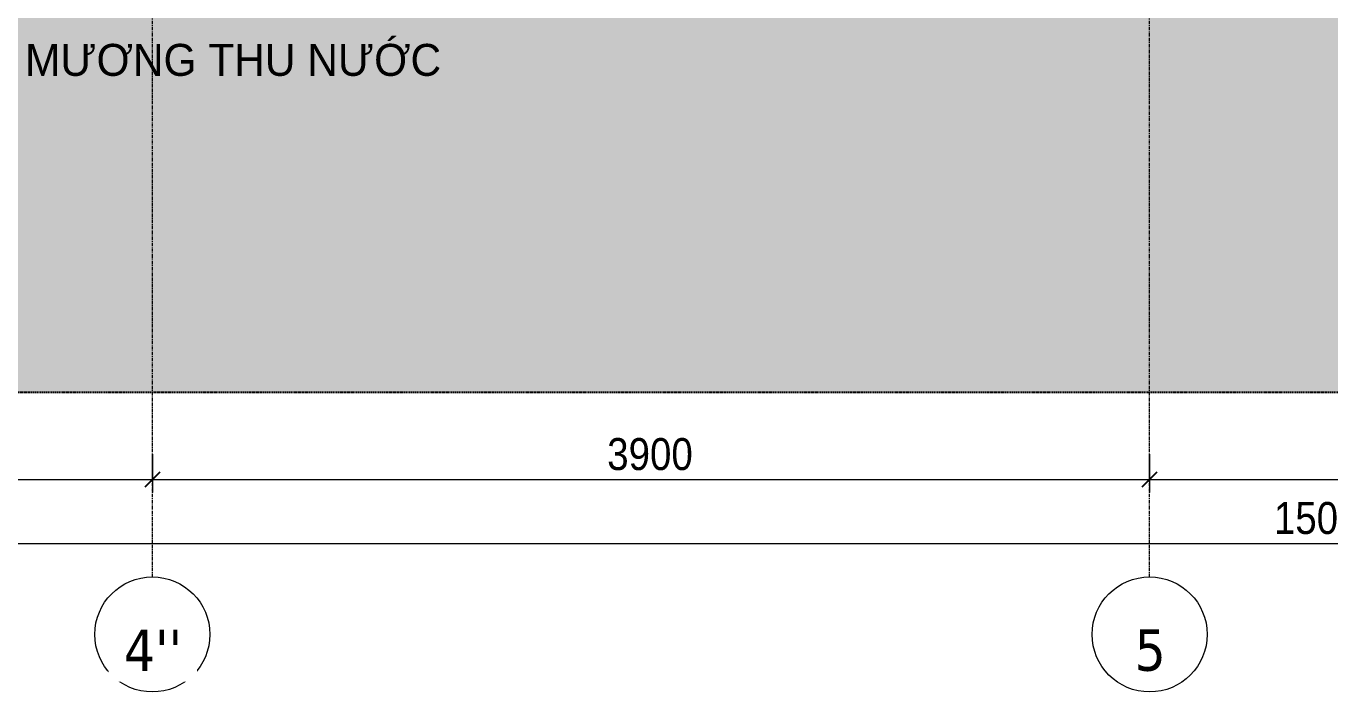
# Model space of a CAD drawing. Header units: millimetres. Extents: x 42313 to 135642, y -5392 to 75500.
# Drawn here: x 107903 to 113002, y -5392 to -2787 of the extents above; entities that cross this region are included whole.
import ezdxf

# ---------------------------------------------------------------- set-up
doc = ezdxf.new("R2010")
doc.units = ezdxf.units.MM
doc.linetypes.add('Grid Line', pattern=[22.225, 12.7, -3.175, 3.175, -3.175])
doc.linetypes.add('Hidden', pattern=[7.14375, 4.7625, -2.38125])
for name, color, linetype, lineweight in [('A-ANNO-DIMS', 211, 'Continuous', 9), ('A-ANNO-DIMS-50', 211, 'Continuous', 9), ('A-DETL-GENF', 92, 'Continuous', 18), ('A-DETL-GENF-1', 9, 'Continuous', 18), ('A-DETL-GENF-3', 92, 'Hidden', 25), ('G-ANNO-TEXT-2', 7, 'Continuous', 9), ('S-GRID-1', 1, 'Grid Line', 9), ('S-GRID-IDEN', 1, 'Continuous', 9)]:
    doc.layers.add(name, color=color, linetype=linetype, lineweight=lineweight)
doc.styles.add('Arial_2', font='arial.ttf', dxfattribs={"width": 0.95, "height": 125})
doc.styles.add('Tahoma_B_2', font='tahomabd.ttf', dxfattribs={"height": 162.5})
doc.styles.add('UTM Avo_1', font='', dxfattribs={"width": 0.9, "height": 125})
doc.styles.get('UTM Avo_1').set_extended_font_data('UTM Avo')
doc.dimstyles.new('1_Dim_chi_tiet_2_5_1', dxfattribs={"dimscale": 304.8, "dimtxt": 124.912619, "dimasz": 0.19685, "dimexe": 0.164042, "dimexo": 0.0625, "dimgap": 0.016404, "dimtad": 1, "dimdec": 0, "dimrnd": 5, "dimzin": 0, "dimdsep": 46, "dimtxsty": 'UTM Avo_1', "dimblk1": 'OBLIQUE', "dimblk2": 'OBLIQUE', "dimsah": 1, "dimcen": 0.09, "dimdle": 0.164042, "dimazin": 0, "dimtfac": 1, "dimtdec": 4, "dimtix": 1, "dimtmove": 0, "dimatfit": 3, "dimfxl": 0.328084, "dimfxlon": 1, "dimtvp": 1, "dimtolj": 1, "dimtzin": 0, "dimarcsym": 2})

# ---------------------------------------------------------------- blocks, each defined once
blk = doc.blocks.new('BORDER VIEW - BORDER VIEW-2145498-TKCS_RAMP DỐC 1 - MẶT CẮT DỌC')
at = {"layer": 'A-DETL-GENF-3'}
blk.add_line((67907.1, -4220), (41142.6, -4220), dxfattribs=at)
blk = doc.blocks.new('Grid - M_Grid Head - Circle-353313-TKCS_RAMP DỐC 1 - MẶT CẮT DỌC')
at = {"layer": 'S-GRID-IDEN'}
blk.add_circle((42652.6, -5166.5), 225, dxfattribs=at)
blk = doc.blocks.new('DIMBLOCK24-TKCS_RAMP DỐC 1 - MẶT CẮT DỌC')
at = {"layer": 'A-ANNO-DIMS-50'}
for p, q in [((105496.6, -4461.1), (105496.6, -4611.1)), ((105496.6, -4561.1), (105496.6, -4461.1)), ((108396.6, -4461.1), (108396.6, -4611.1)), ((108396.6, -4561.1), (108396.6, -4461.1)), ((105496.6, -4561.1), (108396.6, -4561.1))]:
    blk.add_line(p, q, dxfattribs=at)
at = {"layer": 'A-ANNO-DIMS-50', "lineweight": 25}
for p, q in [((105496.6, -4561.1), (105526.6, -4531.1)), ((108396.6, -4561.1), (108426.6, -4531.1)), ((105496.6, -4561.1), (105466.6, -4591.1)), ((108396.6, -4561.1), (108366.6, -4591.1))]:
    blk.add_line(p, q, dxfattribs=at)
at = {"layer": 'A-ANNO-DIMS-50', "color": 0, "insert": (106775.4, -4398.7), "char_height": 125, "width": 410.824, "attachment_point": 1, "line_spacing_factor": 1.110334, "style": 'UTM Avo_1'}
blk.add_mtext('2900', dxfattribs=at)
blk = doc.blocks.new('_Oblique')
at = {"color": 0, "linetype": 'ByBlock', "lineweight": -2}
blk.add_line((-0.5, -0.5), (0.5, 0.5), dxfattribs=at)
blk = doc.blocks.new('DIMBLOCK25-TKCS_RAMP DỐC 1 - MẶT CẮT DỌC')
at = {"layer": 'A-ANNO-DIMS-50'}
for p, q in [((108396.6, -4461.1), (108396.6, -4611.1)), ((108396.6, -4561.1), (108396.6, -4461.1)), ((112296.6, -4461.1), (112296.6, -4611.1)), ((112296.6, -4561.1), (112296.6, -4461.1)), ((108396.6, -4561.1), (112296.6, -4561.1))]:
    blk.add_line(p, q, dxfattribs=at)
at = {"layer": 'A-ANNO-DIMS-50', "lineweight": 25}
for p, q in [((108396.6, -4561.1), (108426.6, -4531.1)), ((112296.6, -4561.1), (112326.6, -4531.1)), ((108396.6, -4561.1), (108366.6, -4591.1)), ((112296.6, -4561.1), (112266.6, -4591.1))]:
    blk.add_line(p, q, dxfattribs=at)
at = {"layer": 'A-ANNO-DIMS-50', "color": 0, "insert": (110175.4, -4398.7), "char_height": 125, "width": 410.824, "attachment_point": 1, "line_spacing_factor": 1.110334, "style": 'UTM Avo_1'}
blk.add_mtext('3900', dxfattribs=at)
blk = doc.blocks.new('DIMBLOCK26-TKCS_RAMP DỐC 1 - MẶT CẮT DỌC')
at = {"layer": 'A-ANNO-DIMS-50'}
for p, q in [((112296.6, -4461.1), (112296.6, -4611.1)), ((112296.6, -4561.1), (112296.6, -4461.1)), ((114496.6, -4461.1), (114496.6, -4611.1)), ((114496.6, -4561.1), (114496.6, -4461.1)), ((112296.6, -4561.1), (114496.6, -4561.1))]:
    blk.add_line(p, q, dxfattribs=at)
at = {"layer": 'A-ANNO-DIMS-50', "lineweight": 25}
for p, q in [((112296.6, -4561.1), (112326.6, -4531.1)), ((114496.6, -4561.1), (114526.6, -4531.1)), ((112296.6, -4561.1), (112266.6, -4591.1)), ((114496.6, -4561.1), (114466.6, -4591.1))]:
    blk.add_line(p, q, dxfattribs=at)
at = {"layer": 'A-ANNO-DIMS-50', "color": 0, "insert": (113225.4, -4398.7), "char_height": 125, "width": 410.824, "attachment_point": 1, "line_spacing_factor": 1.110334, "style": 'UTM Avo_1'}
blk.add_mtext('2200', dxfattribs=at)
blk = doc.blocks.new('DIMBLOCK29-TKCS_RAMP DỐC 1 - MẶT CẮT DỌC')
at = {"layer": 'A-ANNO-DIMS-50'}
for p, q in [((105496.6, -4711.1), (105496.6, -4861.1)), ((105496.6, -4811.1), (105496.6, -4711.1)), ((120496.6, -4711.1), (120496.6, -4861.1)), ((120496.6, -4811.1), (120496.6, -4711.1)), ((105496.6, -4811.1), (120546.6, -4811.1))]:
    blk.add_line(p, q, dxfattribs=at)
at = {"layer": 'A-ANNO-DIMS-50', "lineweight": 25}
for p, q in [((105496.6, -4811.1), (105526.6, -4781.1)), ((120496.6, -4811.1), (120526.6, -4781.1)), ((105496.6, -4811.1), (105466.6, -4841.1)), ((120496.6, -4811.1), (120466.6, -4841.1))]:
    blk.add_line(p, q, dxfattribs=at)
at = {"layer": 'A-ANNO-DIMS-50', "color": 0, "insert": (112782.6, -4648.7), "char_height": 125, "width": 513.53, "attachment_point": 1, "line_spacing_factor": 1.110334, "style": 'UTM Avo_1'}
blk.add_mtext('15000', dxfattribs=at)

msp = doc.modelspace()

# ---------------------------------------------------------------- hatches: boundary and pattern name
at = {"layer": 'A-DETL-GENF-1'}
h = msp.add_hatch(dxfattribs=at)
h.set_pattern_fill('FP_26', color=256, style=0, pattern_type=2)
h.set_pattern_definition([(0, (113560.34, 15225), (241.935, 241.935), [241.935, -241.935]), (0, (113560.34, 15315.73), (241.935, 241.935), [241.935, -241.935]), (0, (113560.34, 15406.45), (241.935, 241.935), [241.935, -241.935]), (90, (113590.59, 15436.7), (-241.935, 241.935), [241.935, -241.935]), (90, (113681.3, 15436.7), (-241.935, 241.935), [241.935, -241.935]), (90, (113772.04, 15436.7), (-241.935, 241.935), [241.935, -241.935])])
h.paths.add_polyline_path([(101006.7, -4220), (127451.1, -4220), (127489.9, -4214.9), (127526.1, -4199.9), (127557.1, -4176.1), (127581, -4145), (127596, -4108.8), (127601.1, -4070), (127601.1, 450), (123246.6, 450), (123246.6, 0), (122546.6, 0), (122546.6, 325.8), (107346.6, -1906.9), (107346.6, -2660), (106646.6, -2660), (106646.6, -3550), (102646.6, -3550), (102646.6, -2350), (100536.6, -2350), (100536.6, -4070), (100541.7, -4108.8), (100556.7, -4145), (100580.5, -4176.1), (100611.6, -4199.9), (100647.7, -4214.9), (100686.6, -4220)])
h.paths.add_polyline_path([(112996.6, -2750), (112596.6, -2750), (112596.6, -2050), (112996.6, -2050), (112996.6, -2443.7)])
h.paths.add_polyline_path([(108746.6, -2750), (108446.6, -2750), (108446.6, -2050), (108746.6, -2050), (108746.6, -2443.7)])

# ---------------------------------------------------------------- linework, layer by layer
at = {"layer": 'S-GRID-1'}
for p, q in [((108396.6, -3691.5), (108396.6, 2527.8)), ((112296.6, -3691.5), (112296.6, 2527.8)), ((108396.6, -4941.5), (108396.6, -3691.5)), ((112296.6, -4941.5), (112296.6, -3691.5))]:
    msp.add_line(p, q, dxfattribs=at)

# ---------------------------------------------------------------- block references
at = {"layer": 'A-DETL-GENF'}
msp.add_blockref('BORDER VIEW - BORDER VIEW-2145498-TKCS_RAMP DỐC 1 - MẶT CẮT DỌC', (59544, 0), dxfattribs=at)
at = {"layer": 'S-GRID-IDEN'}
for p in [(65744, 0), (69644, 0)]:
    msp.add_blockref('Grid - M_Grid Head - Circle-353313-TKCS_RAMP DỐC 1 - MẶT CẮT DỌC', p, dxfattribs=at)

# ---------------------------------------------------------------- texts
at = {"layer": 'G-ANNO-TEXT-2', "insert": (107898.5, -2920.3), "char_height": 125, "width": 1643.623, "attachment_point": 4, "line_spacing_factor": 0.936439, "style": 'Arial_2'}
msp.add_mtext('\\pt570,1140,1710,2280,2850,3420,3990,4560,5130,5700,6270,6840,7410,7980,8550,9120,9690,10260,10830,11400,11970,12540,13110,13680,14250,14820,15390,15960,16530,17100,17670,18240;MƯƠNG THU NƯỚC', dxfattribs=at)

# ---------------------------------------------------------------- dimensions: what is measured, and where the dimension line sits
at = {"layer": 'A-ANNO-DIMS'}
for base, p1, p2, override, picture, middle in [((108396.6, -4561.1), (105496.6, -4461.1), (108396.6, -4461.1), {"dimpost": '<>', "dimfxl": 2900.000001}, 'DIMBLOCK24-TKCS_RAMP DỐC 1 - MẶT CẮT DỌC', (106946.6, -4491.4)), ((112296.6, -4561.1), (108396.6, -4461.1), (112296.6, -4461.1), {"dimpost": '<>', "dimfxl": 3899.999999}, 'DIMBLOCK25-TKCS_RAMP DỐC 1 - MẶT CẮT DỌC', (110346.6, -4491.4)), ((114496.6, -4561.1), (112296.6, -4461.1), (114496.6, -4461.1), {"dimpost": '<>', "dimfxl": 2200}, 'DIMBLOCK26-TKCS_RAMP DỐC 1 - MẶT CẮT DỌC', (113396.6, -4491.4)), ((120496.6, -4811.1), (105496.6, -4711.1), (120496.6, -4711.1), {"dimpost": '<>', "dimfxl": 15000}, 'DIMBLOCK29-TKCS_RAMP DỐC 1 - MẶT CẮT DỌC', (112996.6, -4741.4))]:
    dim = msp.add_linear_dim(base=base, p1=p1, p2=p2, dimstyle='1_Dim_chi_tiet_2_5_1', override=override, dxfattribs=at)
    dim.commit()
    dim.dimension.update_dxf_attribs({"geometry": picture, "text_midpoint": middle})

# ---------------------------------------------------------------- next in the draw order: texts
at = {"layer": 'S-GRID-IDEN', "char_height": 162.5, "attachment_point": 5, "line_spacing_factor": 0.996129, "style": 'Tahoma_B_2', "bg_fill": 3, "box_fill_scale": 1.25, "bg_fill_color": 256, "bg_fill_true_color": 13158600, "bg_fill_transparency": 0}
for s, insert, width in [("\\pt634.99962,1269.99925,1905.0005,2540.00013,3174.99975,3809.99937,4445.00062,5080.00025,5714.99987,6349.9995,6985.00075,7620.00037,8255,8889.99962,9524.99925,10160.0005,10795.00013,11429.99975,12064.99938,12700.00063,13335.00025,13969.99988,14604.9995,15240.00075,15875.00038,16510,17144.99963,17779.99925,18415.0005,19050.00013,19684.99975,20319.99938;4''", (108398.9, -5228.9), 264.5), ('\\pt634.99962,1269.99925,1905.0005,2540.00013,3174.99975,3809.99937,4445.00062,5080.00025,5714.99987,6349.9995,6985.00075,7620.00037,8255,8889.99962,9524.99925,10160.0005,10795.00013,11429.99975,12064.99938,12700.00063,13335.00025,13969.99988,14604.9995,15240.00075,15875.00038,16510,17144.99963,17779.99925,18415.0005,19050.00013,19684.99975,20319.99938;5', (112298.9, -5228.9), 145.5)]:
    msp.add_mtext(s, dxfattribs=dict(at, insert=insert, width=width))

doc.saveas('drawing.dxf')
